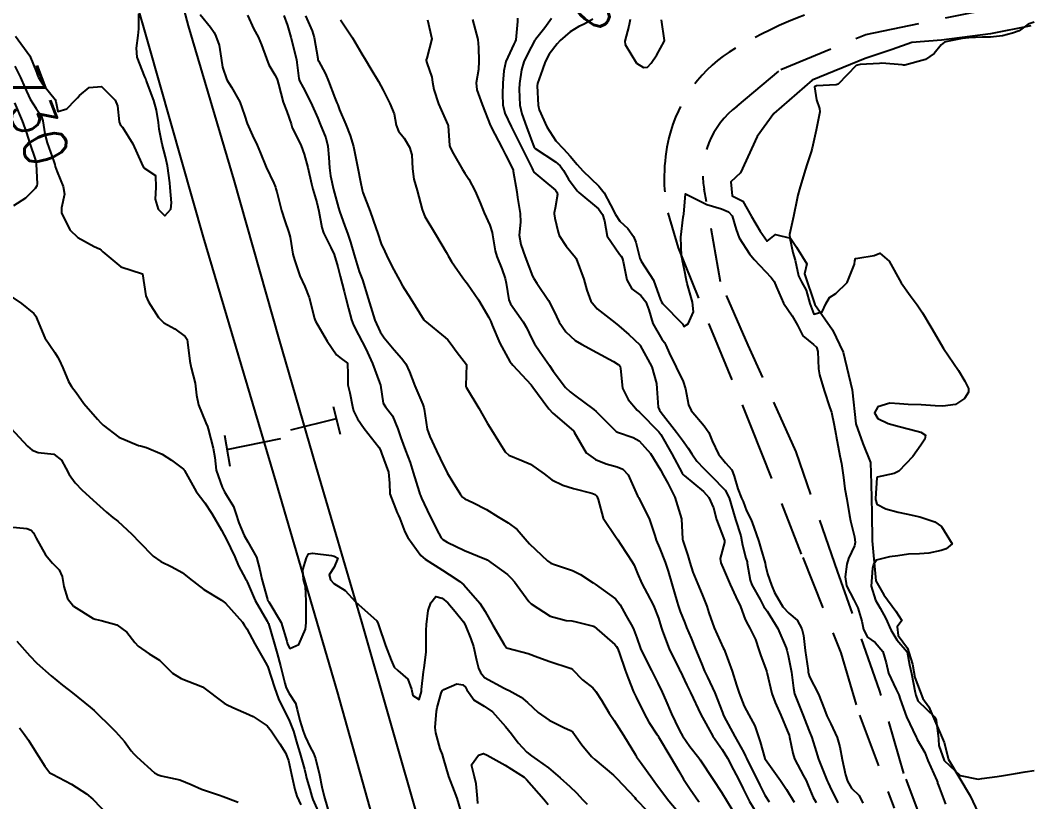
# Model space of a CAD drawing. Header units: metres. Extents: x 298520 to 308411, y 7433745 to 7450750.
# Drawn here: x 298802.7 to 298895.8, y 7450379.2 to 7450451.2 of the extents above; entities that cross this region are included whole.
import ezdxf
from ezdxf.enums import TextEntityAlignment as Align

# ---------------------------------------------------------------- set-up
doc = ezdxf.new("R2010")
doc.units = ezdxf.units.M
doc.header["$LTSCALE"] = 10
doc.linetypes.add('DASHED', pattern=[0.75, 0.5, -0.25])
for name, color, linetype in [('Cotas', 45, 'Continuous'), ('Curvas de Nivel 1m', 11, 'Continuous'), ('Curvas de Nivel 5m', 15, 'Continuous'), ('Hidrografia', 140, 'Continuous'), ('Linha Férrea', 251, 'TRACKS'), ('Pórtico', 62, 'Continuous'), ('Vias Secundárias', 230, 'DASHED')]:
    doc.layers.add(name, color=color, linetype=linetype)
doc.styles.add('Style-STANDARD', font='STANDARD.shx')
doc.linetypes.add('TRACKS', pattern='A,0.15,[130,ltypeshp.shx,S=0.25,R=0,X=0,Y=0],0.15', length=0.3)

msp = doc.modelspace()

# ---------------------------------------------------------------- linework, layer by layer
at = {"layer": 'Curvas de Nivel 1m', "flags": 128}
for points, elevation in [([(298802.22, 7450449.786), (298803.563, 7450447.966), (298804.178, 7450446.454), (298804.294, 7450446.078), (298804.356, 7450445.957), (298804.727, 7450445.389), (298805.88, 7450443.934), (298805.949, 7450443.741), (298806.132, 7450442.818), (298806.975, 7450443.082), (298807.778, 7450443.914), (298807.965, 7450444.092), (298808.149, 7450444.288), (298809.019, 7450445.042), (298810.162, 7450445.132), (298811.435, 7450443.871), (298811.63, 7450443.359), (298811.813, 7450441.865), (298811.897, 7450441.64), (298812.118, 7450441.371), (298813.072, 7450439.85), (298813.864, 7450438.054), (298813.943, 7450437.841), (298814.071, 7450437.632), (298815.164, 7450436.923), (298815.196, 7450435.829), (298815.134, 7450434.737), (298815.409, 7450433.826), (298816.024, 7450433.195), (298816.577, 7450433.812), (298816.638, 7450434.41), (298816.514, 7450435.813), (298816.478, 7450436.234), (298816.262, 7450437.808), (298816.085, 7450438.638), (298815.766, 7450439.815), (298815.494, 7450441.196), (298815.423, 7450441.82), (298815.252, 7450442.941), (298815.009, 7450443.827), (298814.283, 7450445.726), (298814.254, 7450445.839), (298814.237, 7450445.903), (298814.175, 7450446.019), (298813.469, 7450447.847), (298813.39, 7450448.663), (298813.563, 7450449.847), (298813.611, 7450450.464), (298813.625, 7450451.846)], 729), ([(298819.278, 7450451.78), (298820.231, 7450450.61), (298820.569, 7450450.107), (298820.728, 7450449.762), (298821.018, 7450448.951), (298821.222, 7450447.755), (298821.338, 7450446.906), (298821.733, 7450445.747), (298822.163, 7450445.064), (298822.92, 7450443.732), (298823.38, 7450442.478), (298823.616, 7450441.725), (298824.112, 7450440.603), (298824.521, 7450439.716), (298824.827, 7450438.977), (298825.36, 7450437.707), (298826.058, 7450436.224), (298826.219, 7450435.862), (298826.27, 7450435.697), (298826.337, 7450435.407), (298826.766, 7450433.689), (298827.077, 7450432.747), (298827.456, 7450431.678), (298827.565, 7450431.243), (298827.841, 7450429.672), (298827.975, 7450429.139), (298828.477, 7450427.665), (298828.923, 7450426.68), (298829.348, 7450425.656), (298829.826, 7450423.739), (298829.846, 7450423.651), (298829.911, 7450423.491), (298831.009, 7450421.639), (298831.87, 7450420.372), (298832.28, 7450420.037), (298832.882, 7450419.615), (298832.899, 7450418.563), (298832.894, 7450417.614), (298833.086, 7450416.872), (298833.317, 7450415.607), (298833.424, 7450415.221), (298833.802, 7450414.472), (298834.406, 7450413.594), (298835.767, 7450411.861), (298835.912, 7450411.579), (298836.023, 7450411.314), (298836.669, 7450409.571), (298836.744, 7450408.554), (298836.777, 7450407.569), (298837.459, 7450405.799), (298837.579, 7450405.561), (298837.69, 7450405.285), (298838.171, 7450404.046), (298838.437, 7450403.549), (298839.648, 7450401.885), (298840.028, 7450401.526), (298841.633, 7450400.512), (298842.261, 7450400.132), (298843.227, 7450399.486), (298843.618, 7450399.153), (298845.086, 7450397.465), (298845.585, 7450396.709), (298846.292, 7450395.453), (298847.334, 7450393.663), (298847.479, 7450393.441), (298847.552, 7450393.371), (298847.663, 7450393.327), (298849.544, 7450392.821), (298850.431, 7450392.51), (298851.533, 7450392.089), (298853.428, 7450391.467), (298853.524, 7450391.437), (298853.622, 7450391.369), (298854.565, 7450390.406), (298855.506, 7450389.656), (298855.787, 7450389.337), (298856.303, 7450388.52), (298857.028, 7450387.324), (298857.466, 7450386.647), (298858.342, 7450385.311), (298859.435, 7450383.501), (298859.508, 7450383.373), (298859.552, 7450383.298), (298859.899, 7450382.82), (298861.028, 7450381.276), (298861.185, 7450381.057), (298861.398, 7450380.754), (298862.532, 7450379.259), (298863.373, 7450378.218)], 729), ([(298823.644, 7450451.726), (298824.23, 7450450.423), (298824.619, 7450449.716), (298824.939, 7450448.985), (298825.39, 7450447.708), (298825.611, 7450447.13), (298826.178, 7450446.202), (298826.339, 7450445.862), (298826.401, 7450445.697), (298826.51, 7450445.353), (298826.922, 7450443.688), (298827.273, 7450442.821), (298827.665, 7450441.677), (298827.775, 7450441.33), (298828.113, 7450440.687), (298828.61, 7450439.665), (298828.871, 7450438.882), (298829.224, 7450437.658), (298829.548, 7450436.165), (298829.66, 7450435.654), (298830.035, 7450434.446), (298830.226, 7450433.647), (298830.491, 7450432.126), (298830.651, 7450431.644), (298831.341, 7450430.285), (298831.628, 7450429.634), (298831.966, 7450428.505), (298832.192, 7450427.626), (298832.554, 7450426.235), (298832.715, 7450425.618), (298832.968, 7450424.659), (298833.244, 7450423.61), (298833.412, 7450423.122), (298833.889, 7450422.23), (298834.214, 7450421.597), (298834.549, 7450420.921), (298835.18, 7450419.587), (298835.837, 7450417.836), (298835.903, 7450417.579), (298836.176, 7450415.934), (298836.379, 7450415.572), (298837.01, 7450414.767), (298837.51, 7450413.554), (298837.78, 7450412.715), (298838.231, 7450411.553), (298838.646, 7450410.441), (298838.933, 7450409.542), (298839.488, 7450407.761), (298839.552, 7450407.532), (298839.593, 7450407.413), (298839.709, 7450407.147), (298840.46, 7450405.522), (298841.291, 7450403.9), (298841.526, 7450403.511), (298841.671, 7450403.358), (298842.066, 7450403.105), (298843.656, 7450402.33), (298845.535, 7450401.571), (298845.644, 7450401.521), (298845.751, 7450401.459), (298847.63, 7450400.122), (298847.987, 7450399.795), (298848.272, 7450399.43), (298849.596, 7450397.643), (298849.818, 7450397.408), (298851.582, 7450396.268), (298853.061, 7450395.892), (298853.578, 7450395.837), (298853.961, 7450395.749), (298855.573, 7450395.364), (298855.621, 7450395.34), (298857.556, 7450393.67), (298857.703, 7450393.467), (298857.774, 7450393.317), (298857.935, 7450392.926), (298858.484, 7450391.306), (298858.766, 7450390.552), (298859.278, 7450389.293), (298859.496, 7450388.814), (298860.24, 7450387.288), (298860.681, 7450386.498), (298861.454, 7450385.335), (298861.496, 7450385.27), (298861.571, 7450385.149), (298862.717, 7450383.257), (298863.415, 7450382.042), (298863.883, 7450381.243), (298864.48, 7450380.32), (298865.251, 7450379.222), (298865.31, 7450379.149)], 728), ([(298826.984, 7450451.689), (298827.324, 7450450.774), (298827.64, 7450449.679), (298828.131, 7450447.734), (298828.143, 7450447.671), (298828.153, 7450447.631), (298828.19, 7450447.342), (298828.392, 7450445.885), (298828.453, 7450445.667), (298828.777, 7450445.051), (298829.49, 7450443.657), (298830.128, 7450442.206), (298830.287, 7450441.81), (298830.355, 7450441.647), (298830.879, 7450440.407), (298831.056, 7450439.636), (298831.135, 7450438.587), (298831.203, 7450437.633), (298831.313, 7450436.879), (298831.588, 7450435.627), (298832.028, 7450433.93), (298832.13, 7450433.619), (298832.63, 7450432.242), (298832.856, 7450431.617), (298833.15, 7450430.768), (298833.48, 7450429.608), (298833.96, 7450428.06), (298834.139, 7450427.598), (298834.25, 7450427.297), (298834.777, 7450425.592), (298835.133, 7450424.369), (298835.394, 7450423.585), (298835.892, 7450422.489), (298836.253, 7450421.941), (298836.55, 7450421.57), (298837.167, 7450420.852), (298837.868, 7450420.066), (298838.249, 7450419.546), (298838.592, 7450418.803), (298839.079, 7450417.538), (298839.816, 7450415.806), (298839.921, 7450415.529), (298839.956, 7450415.384), (298840.227, 7450413.526), (298840.461, 7450412.845), (298841.093, 7450411.517), (298841.749, 7450410.129), (298841.963, 7450409.724), (298842.084, 7450409.505), (298842.599, 7450408.627), (298843.297, 7450407.486), (298843.492, 7450407.265), (298843.709, 7450407.111), (298844.427, 7450406.752), (298845.699, 7450406.104), (298846.776, 7450405.449), (298847.688, 7450404.902), (298848.529, 7450404.275), (298849.269, 7450403.416), (298849.666, 7450402.946), (298851.327, 7450401.393), (298851.641, 7450401.173), (298851.986, 7450401.04), (298853.634, 7450400.501), (298854.38, 7450400.108), (298855.552, 7450399.341), (298855.622, 7450399.295), (298855.726, 7450399.235), (298857.601, 7450397.866), (298858.024, 7450397.314), (298858.583, 7450396.305), (298859.177, 7450395.296), (298859.305, 7450395.029), (298859.563, 7450394.266), (298859.91, 7450393.286), (298860.245, 7450392.581), (298860.926, 7450391.276), (298861.511, 7450390.109), (298861.919, 7450389.266), (298862.246, 7450388.508), (298862.772, 7450387.257), (298863.459, 7450385.858), (298863.663, 7450385.455), (298863.782, 7450385.245), (298864.475, 7450384.266), (298865.282, 7450383.222), (298865.43, 7450383.017), (298866.618, 7450381.208), (298867.391, 7450380.032), (298867.909, 7450379.195), (298868.778, 7450377.769)], 727), ([(298829.002, 7450451.662), (298829.616, 7450450.262), (298829.79, 7450449.654), (298830.119, 7450447.725), (298830.132, 7450447.651), (298830.144, 7450447.602), (298830.191, 7450447.496), (298830.844, 7450446.305), (298831.119, 7450445.636), (298831.7, 7450444.076), (298831.899, 7450443.624), (298831.968, 7450443.449), (298832.137, 7450442.98), (298832.704, 7450441.614), (298833.113, 7450440.61), (298833.433, 7450439.607), (298833.778, 7450437.903), (298833.828, 7450437.602), (298834.06, 7450436.329), (298834.22, 7450435.598), (298834.297, 7450435.35), (298834.97, 7450433.591), (298835.496, 7450432.097), (298835.666, 7450431.583), (298835.993, 7450430.634), (298836.319, 7450429.908), (298836.482, 7450429.573), (298836.971, 7450428.562), (298837.503, 7450427.557), (298837.659, 7450427.264), (298837.945, 7450426.761), (298838.707, 7450425.542), (298839.904, 7450423.625), (298839.993, 7450423.529), (298841.888, 7450421.986), (298842.14, 7450421.76), (298842.348, 7450421.503), (298842.991, 7450420.61), (298843.863, 7450419.48), (298843.79, 7450417.525), (298843.789, 7450417.481), (298843.803, 7450417.451), (298843.832, 7450417.402), (298844.982, 7450415.468), (298845.799, 7450414.054), (298846.175, 7450413.456), (298846.82, 7450412.407), (298847.435, 7450411.443), (298847.76, 7450411.126), (298848.96, 7450410.627), (298849.752, 7450410.296), (298851.014, 7450409.397), (298851.735, 7450408.848), (298852.74, 7450408.367), (298853.723, 7450408.049), (298855.431, 7450407.629), (298855.715, 7450407.493), (298855.871, 7450407.338), (298856.012, 7450407.035), (298856.464, 7450405.332), (298857.675, 7450403.54), (298857.767, 7450403.412), (298857.819, 7450403.318), (298858.1, 7450402.88), (298859.143, 7450401.297), (298859.321, 7450400.976), (298859.632, 7450400.201), (298860.025, 7450399.286), (298860.516, 7450398.374), (298861.108, 7450397.275), (298861.581, 7450396.084), (298861.824, 7450395.267), (298861.932, 7450394.903), (298862.552, 7450393.26), (298863.524, 7450391.33), (298863.564, 7450391.249), (298864.182, 7450389.912), (298864.529, 7450389.235), (298865.473, 7450387.22), (298866.583, 7450385.209), (298867.441, 7450383.976), (298867.931, 7450383.195), (298868.504, 7450382.102), (298868.975, 7450381.184), (298869.395, 7450380.358), (298869.775, 7450379.562), (298869.981, 7450379.171), (298870.989, 7450377.525)], 726), ([(298840.239, 7450451.277), (298840.647, 7450449.523), (298840.195, 7450447.747), (298840.127, 7450447.597), (298840.124, 7450447.531), (298840.191, 7450447.307), (298840.639, 7450445.985), (298840.715, 7450445.525), (298840.825, 7450444.861), (298841.262, 7450443.519), (298842.124, 7450441.587), (298842.151, 7450441.537), (298842.161, 7450441.509), (298842.289, 7450439.692), (298842.345, 7450439.506), (298842.666, 7450438.93), (298843.481, 7450437.489), (298843.709, 7450437.125), (298844.064, 7450436.577), (298844.645, 7450435.474), (298845.107, 7450434.399), (298845.494, 7450433.465), (298846.012, 7450432.332), (298846.215, 7450431.666), (298846.247, 7450431.456), (298846.501, 7450429.965), (298846.66, 7450429.45), (298847.107, 7450428.302), (298847.418, 7450427.438), (298847.516, 7450427.004), (298847.759, 7450425.442), (298847.927, 7450425.077), (298849.094, 7450423.422), (298849.385, 7450422.905), (298849.887, 7450421.845), (298850.131, 7450421.408), (298850.662, 7450420.616), (298851.503, 7450419.394), (298851.855, 7450418.873), (298853.003, 7450417.372), (298853.429, 7450416.966), (298853.826, 7450416.671), (298855.597, 7450415.342), (298855.81, 7450415.158), (298857.662, 7450413.321), (298857.782, 7450413.254), (298859.249, 7450412.769), (298859.775, 7450412.456), (298860.824, 7450411.279), (298861.748, 7450409.77), (298862.027, 7450409.267), (298862.443, 7450408.552), (298863.072, 7450407.256), (298863.693, 7450405.25), (298863.8, 7450403.374), (298863.823, 7450403.248), (298864.275, 7450401.866), (298864.454, 7450401.238), (298864.745, 7450400.345), (298865.208, 7450399.226), (298865.609, 7450398.278), (298866.019, 7450397.216), (298866.222, 7450396.578), (298866.699, 7450395.209), (298867.554, 7450393.349), (298867.628, 7450393.199), (298867.684, 7450393.065), (298868.372, 7450391.192), (298868.771, 7450389.927), (298869.017, 7450389.185), (298869.485, 7450387.986), (298869.912, 7450387.173), (298870.448, 7450386.15), (298870.809, 7450385.16), (298870.965, 7450384.674), (298871.395, 7450383.151), (298871.432, 7450383.066), (298872.823, 7450381.136), (298873.394, 7450380.286), (298874.105, 7450379.123)], 724), ([(298844.403, 7450451.316), (298844.886, 7450449.473), (298844.952, 7450448.726), (298844.996, 7450447.472), (298844.969, 7450446.688), (298844.737, 7450445.474), (298844.804, 7450444.833), (298845.308, 7450443.468), (298846.064, 7450441.52), (298846.092, 7450441.46), (298846.122, 7450441.395), (298847.158, 7450439.444), (298847.466, 7450438.819), (298848.075, 7450437.633), (298848.148, 7450437.429), (298848.173, 7450437.328), (298848.487, 7450435.426), (298848.568, 7450434.902), (298848.799, 7450433.422), (298848.822, 7450432.614), (298848.714, 7450431.423), (298848.855, 7450430.561), (298849.271, 7450429.417), (298849.956, 7450427.636), (298850.065, 7450427.409), (298850.355, 7450427), (298851.417, 7450425.395), (298851.919, 7450424.432), (298852.42, 7450423.382), (298853.024, 7450422.503), (298853.886, 7450421.714), (298854.452, 7450421.354), (298855.875, 7450420.593), (298857.414, 7450419.778), (298857.865, 7450419.484), (298857.959, 7450419.414), (298858.036, 7450419.317), (298858.052, 7450419.125), (298858.249, 7450417.314), (298858.782, 7450416.265), (298859.61, 7450415.293), (298859.81, 7450415.089), (298861.615, 7450413.272), (298861.781, 7450413.045), (298862.788, 7450411.26), (298863.745, 7450409.475), (298863.835, 7450409.34), (298863.934, 7450409.247), (298865.721, 7450407.765), (298866.229, 7450407.215), (298866.654, 7450406.26), (298866.914, 7450405.208), (298867.664, 7450403.261), (298867.671, 7450403.2), (298867.662, 7450403.072), (298867.251, 7450401.6), (298867.337, 7450401.203), (298867.636, 7450400.482), (298868.177, 7450399.194), (298868.724, 7450398.071), (298869.143, 7450397.184), (298869.581, 7450395.979), (298869.834, 7450395.435), (298869.993, 7450395.174), (298870.526, 7450394.129), (298870.821, 7450393.161), (298871.008, 7450392.621), (298871.524, 7450391.238), (298871.548, 7450391.15), (298871.556, 7450391.116), (298872.017, 7450389.145), (298872.33, 7450388.302), (298872.855, 7450387.136), (298873.459, 7450385.745), (298873.632, 7450385.304), (298873.677, 7450385.127), (298873.959, 7450383.643), (298874.137, 7450383.123), (298874.961, 7450381.563), (298875.2, 7450381.112), (298875.398, 7450380.65), (298875.848, 7450379.564), (298876.116, 7450379.099)], 723), ([(298848.57, 7450451.427), (298848.55, 7450451.115), (298848.391, 7450449.428), (298848.35, 7450449.29), (298848.209, 7450449.027), (298847.488, 7450447.441), (298847.309, 7450446.568), (298847.215, 7450445.444), (298847.167, 7450444.436), (298847.216, 7450443.444), (298847.382, 7450442.688), (298847.964, 7450441.432), (298848.119, 7450441.14), (298848.985, 7450439.421), (298849.918, 7450437.568), (298849.987, 7450437.411), (298850.071, 7450437.244), (298850.991, 7450436.474), (298852.055, 7450435.581), (298852.135, 7450435.47), (298852.182, 7450435.388), (298852.251, 7450435.185), (298852.031, 7450433.9), (298851.933, 7450433.482), (298851.935, 7450433.391), (298852.019, 7450432.997), (298852.307, 7450431.686), (298852.419, 7450431.384), (298853.036, 7450430.417), (298853.915, 7450429.361), (298853.981, 7450429.254), (298854.673, 7450427.353), (298854.96, 7450426.333), (298855.323, 7450425.346), (298855.922, 7450424.622), (298857.571, 7450423.323), (298857.9, 7450423.064), (298858.83, 7450422.244), (298859.84, 7450421.291), (298859.865, 7450421.272), (298859.883, 7450421.249), (298860.965, 7450419.279), (298861.388, 7450417.726), (298861.417, 7450417.274), (298861.547, 7450415.542), (298861.668, 7450415.271), (298861.81, 7450415.076), (298863.23, 7450413.256), (298863.776, 7450412.51), (298864.307, 7450411.78), (298864.645, 7450411.237), (298865.116, 7450410.589), (298865.75, 7450409.9), (298866.437, 7450409.213), (298867.723, 7450407.887), (298868.104, 7450407.194), (298868.448, 7450405.937), (298868.665, 7450405.185), (298869.163, 7450403.685), (298869.261, 7450403.176), (298869.31, 7450402.826), (298869.647, 7450401.633), (298869.747, 7450401.281), (298869.767, 7450401.178), (298870.037, 7450399.584), (298870.18, 7450399.172), (298870.944, 7450397.819), (298871.307, 7450397.154), (298871.416, 7450396.977), (298871.589, 7450396.75), (298872.58, 7450395.14), (298873.341, 7450393.346), (298873.408, 7450393.131), (298873.546, 7450392.637), (298873.845, 7450391.125), (298874.023, 7450389.638), (298874.138, 7450389.12), (298874.553, 7450388.048), (298874.91, 7450387.108), (298875.07, 7450386.707), (298875.46, 7450385.774), (298875.73, 7450385.097), (298876.132, 7450383.792), (298876.348, 7450383.096), (298876.945, 7450381.552), (298877.134, 7450381.084), (298877.222, 7450380.904), (298877.398, 7450380.575), (298878.136, 7450379.072)], 722), ([(298851.707, 7450451.395), (298851.091, 7450450.541), (298850.214, 7450449.479), (298850.184, 7450449.44), (298850.17, 7450449.41), (298849.489, 7450448.129), (298849.157, 7450447.42), (298848.935, 7450446.673), (298848.744, 7450445.424), (298848.712, 7450444.877), (298848.761, 7450443.424), (298848.952, 7450442.605), (298849.39, 7450441.417), (298850.094, 7450439.515), (298850.183, 7450439.409), (298852.081, 7450438.179), (298852.506, 7450437.812), (298852.806, 7450437.379), (298853.265, 7450436.572), (298854.054, 7450435.517), (298854.218, 7450435.358), (298856.031, 7450433.855), (298856.413, 7450433.336), (298856.594, 7450432.757), (298856.835, 7450431.332), (298857.986, 7450429.672), (298858.141, 7450429.474), (298858.211, 7450429.317), (298858.303, 7450428.99), (298858.658, 7450427.309), (298859.126, 7450426.484), (298859.939, 7450425.863), (298860.394, 7450425.285), (298860.668, 7450424.536), (298861.058, 7450423.278), (298861.889, 7450421.841), (298862.124, 7450421.505), (298862.246, 7450421.266), (298862.562, 7450420.578), (298863.212, 7450419.257), (298863.843, 7450417.908), (298864.054, 7450417.247), (298864.34, 7450415.764), (298864.591, 7450415.238), (298865.792, 7450413.848), (298866.217, 7450413.216), (298866.526, 7450412.462), (298867.097, 7450411.207), (298867.755, 7450410.41), (298868.342, 7450409.785), (298868.556, 7450409.188), (298868.881, 7450408.027), (298869.243, 7450407.177), (298869.377, 7450406.842), (298869.701, 7450406.006), (298870.111, 7450405.166), (298870.369, 7450404.476), (298870.832, 7450403.158), (298871.031, 7450402.534), (298871.402, 7450401.154), (298871.447, 7450400.959), (298871.633, 7450400.191), (298871.994, 7450399.146), (298872.292, 7450398.464), (298873.052, 7450397.135), (298873.587, 7450396.547), (298874.384, 7450395.921), (298874.809, 7450395.111), (298874.94, 7450394.483), (298875.116, 7450393.107), (298875.372, 7450391.256), (298875.398, 7450391.102), (298875.416, 7450390.996), (298875.519, 7450390.694), (298876.343, 7450389.092), (298876.884, 7450387.684), (298877.119, 7450387.084), (298877.466, 7450386.351), (298878.076, 7450385.074), (298878.304, 7450384.212), (298878.523, 7450383.069), (298878.835, 7450381.642), (298879.023, 7450381.064), (298879.396, 7450380.406), (298880.084, 7450379.744), (298880.442, 7450379.044)], 721), ([(298858.946, 7450451.303), (298858.846, 7450450.692), (298858.479, 7450449.307), (298858.502, 7450449.015), (298859.538, 7450447.297), (298860.189, 7450446.873), (298860.571, 7450446.905), (298860.903, 7450447.283), (298861.414, 7450448.065), (298862.101, 7450449.271), (298862.116, 7450449.37), (298861.836, 7450451.274)], 719), ([(298896.245, 7450451.054), (298895.684, 7450450.868), (298894.854, 7450450.26), (298894.23, 7450450.041), (298893.319, 7450449.807), (298892.225, 7450449.684), (298891.473, 7450449.668), (298890.223, 7450449.627), (298889.605, 7450449.557), (298888.218, 7450449.282), (298887.973, 7450449.207), (298887.65, 7450448.966), (298887.013, 7450448.164), (298886.199, 7450447.622), (298884.298, 7450447.113), (298884.194, 7450447.11), (298884.071, 7450447.134), (298882.195, 7450447.285), (298881.962, 7450447.265), (298880.194, 7450447.153), (298879.804, 7450447.056), (298878.167, 7450445.363), (298877.967, 7450445.281), (298876.164, 7450445.197), (298876.088, 7450445.177), (298875.976, 7450445.102), (298876.151, 7450443.906), (298876.434, 7450443.097), (298876.449, 7450442.788), (298876.123, 7450441.1), (298875.765, 7450439.436), (298875.666, 7450439.104), (298875.268, 7450437.921), (298875.027, 7450437.11), (298874.595, 7450435.659), (298874.435, 7450435.124), (298874.358, 7450434.816), (298874.023, 7450433.13), (298873.672, 7450431.467), (298873.678, 7450431.133), (298873.983, 7450429.82), (298874.174, 7450429.127), (298874.493, 7450427.657), (298874.766, 7450427.118), (298875.186, 7450426.352), (298875.526, 7450425.106), (298875.918, 7450424.138), (298876.665, 7450424.349), (298877.021, 7450425.089), (298877.34, 7450425.685), (298877.943, 7450426.045), (298878.995, 7450427.064), (298879.674, 7450428.758), (298879.696, 7450429.054), (298879.766, 7450429.264), (298879.976, 7450429.285), (298881.467, 7450429.548), (298881.984, 7450429.772), (298882.874, 7450429.021), (298883.953, 7450427.01), (298884.799, 7450425.855), (298885.432, 7450424.988), (298885.922, 7450424.263), (298886.704, 7450422.972), (298887.883, 7450420.96), (298889.271, 7450418.946), (298889.843, 7450417.943), (298890.169, 7450417.268), (298890.185, 7450416.935), (298889.827, 7450416.37), (298888.98, 7450415.789), (298887.82, 7450415.646), (298887.096, 7450415.691), (298885.821, 7450415.77), (298884.627, 7450415.804), (298883.821, 7450415.861), (298882.923, 7450415.918), (298881.819, 7450415.594), (298881.513, 7450415.035), (298881.805, 7450414.511), (298882.77, 7450414.048), (298883.794, 7450413.759), (298885.434, 7450413.34), (298885.787, 7450413.235), (298886.201, 7450412.976), (298886.147, 7450412.609), (298885.774, 7450412.066), (298885.054, 7450410.991), (298883.749, 7450409.64), (298883.328, 7450409.433), (298881.744, 7450409.1), (298881.722, 7450409.03), (298881.6, 7450407.146), (298881.607, 7450407.032), (298881.62, 7450406.939), (298881.709, 7450406.616), (298882.543, 7450406.184), (298883.702, 7450405.883), (298884.422, 7450405.721), (298885.698, 7450405.444), (298887.062, 7450404.966), (298887.687, 7450404.558), (298888.664, 7450402.95), (298888.135, 7450402.478), (298887.657, 7450402.337), (298886.527, 7450402.099), (298885.653, 7450402.034), (298884.645, 7450401.988), (298883.651, 7450401.852), (298882.902, 7450401.766), (298881.647, 7450401.444), (298881.41, 7450401.033), (298881.323, 7450400.718), (298881.2, 7450399.036), (298881.604, 7450397.743), (298882.029, 7450397.026), (298882.552, 7450396.051), (298883.027, 7450395.015), (298883.559, 7450394.102), (298884.508, 7450393), (298884.739, 7450391.79), (298884.911, 7450390.996), (298885.263, 7450389.234), (298885.319, 7450388.992), (298885.495, 7450388.461), (298887.082, 7450386.966), (298887.204, 7450386.697), (298887.408, 7450384.961), (298887.407, 7450384.915), (298887.447, 7450384.364), (298887.946, 7450382.955), (298889.413, 7450381.584), (298891.065, 7450381.258), (298891.409, 7450381.302), (298892.823, 7450381.485), (298893.413, 7450381.569), (298894.526, 7450381.769), (298895.419, 7450381.921), (298896.244, 7450382.034)], 719), ([(298802.139, 7450443.634), (298802.839, 7450441.973), (298803.236, 7450440.844), (298803.533, 7450439.966), (298804.078, 7450438.327), (298804.149, 7450437.959), (298804.242, 7450436.145), (298804.213, 7450435.958), (298804.05, 7450435.717), (298803.164, 7450434.846), (298802.034, 7450434.137)], 731), ([(298801.93, 7450425.701), (298802.771, 7450425.125), (298803.915, 7450424.203), (298804.03, 7450424.074), (298804.097, 7450423.957), (298804.218, 7450423.647), (298804.944, 7450421.949), (298805.869, 7450420.591), (298806.121, 7450420.192), (298806.249, 7450419.934), (298806.593, 7450419.188), (298807.125, 7450417.921), (298807.386, 7450417.474), (298807.823, 7450416.906), (298808.553, 7450415.903), (298809.798, 7450414.446), (298810.065, 7450414.156), (298810.32, 7450413.882), (298811.777, 7450412.782), (298813.586, 7450412.021), (298813.765, 7450411.978), (298814.326, 7450411.834), (298815.757, 7450411.206), (298816.619, 7450410.674), (298817.743, 7450409.843), (298817.778, 7450409.79), (298817.816, 7450409.716), (298818.911, 7450407.778), (298819.707, 7450406.739), (298820.364, 7450405.763), (298821.234, 7450404.198), (298821.485, 7450403.752), (298821.668, 7450403.421), (298822.47, 7450401.738), (298822.822, 7450400.92), (298823.47, 7450399.722), (298823.531, 7450399.631), (298823.62, 7450399.431), (298824.357, 7450397.712), (298825.467, 7450395.809), (298825.53, 7450395.7), (298825.572, 7450395.599), (298826.147, 7450393.694), (298826.387, 7450392.844), (298826.693, 7450391.688), (298827.084, 7450390.107), (298827.224, 7450389.683), (298827.498, 7450389.158), (298828.059, 7450388.242), (298828.238, 7450387.669), (298828.478, 7450386.654), (298828.793, 7450385.66), (298828.965, 7450385.175), (298829.438, 7450384.208), (298829.742, 7450383.647), (298829.911, 7450383.16), (298830.276, 7450381.641), (298830.501, 7450380.529), (298830.711, 7450379.637), (298831.263, 7450377.732)], 731), ([(298801.788, 7450413.634), (298803.325, 7450411.964), (298803.759, 7450411.592), (298804.322, 7450411.389), (298805.756, 7450411.226), (298806.488, 7450410.667), (298806.883, 7450409.923), (298807.172, 7450409.353), (298807.73, 7450408.571), (298808.373, 7450407.904), (298809.705, 7450406.707), (298810.62, 7450405.876), (298811.208, 7450405.387), (298811.685, 7450405.026), (298812.976, 7450403.847), (298813.662, 7450403.113), (298814.942, 7450401.827), (298815.638, 7450401.331), (298816.669, 7450400.84), (298817.628, 7450400.302), (298818.251, 7450399.784), (298819.613, 7450398.737), (298821.245, 7450397.754), (298821.599, 7450397.473), (298823.167, 7450395.726), (298823.339, 7450395.492), (298823.567, 7450395.101), (298824.314, 7450393.712), (298825.43, 7450391.795), (298825.489, 7450391.7), (298825.522, 7450391.613), (298826.136, 7450389.694), (298826.516, 7450388.667), (298826.955, 7450387.685), (298827.469, 7450386.755), (298827.899, 7450385.673), (298828.23, 7450384.457), (298828.473, 7450383.664), (298828.917, 7450382.151), (298829.023, 7450381.656), (298829.096, 7450381.35), (298829.39, 7450380.318), (298829.57, 7450379.648), (298829.667, 7450379.36), (298830.43, 7450377.639)], 732), ([(298801.678, 7450404.504), (298803.281, 7450404.36), (298803.675, 7450404.197), (298803.879, 7450403.958), (298804.152, 7450403.469), (298804.991, 7450401.947), (298805.635, 7450401.181), (298806.259, 7450400.56), (298806.55, 7450399.926), (298806.705, 7450399.015), (298807.037, 7450397.918), (298807.592, 7450397.204), (298809.409, 7450396.058), (298809.574, 7450395.989), (298810.126, 7450395.884), (298811.569, 7450395.464), (298812.5, 7450394.794), (298813.24, 7450393.845), (298813.548, 7450393.511), (298814.572, 7450392.795), (298815.529, 7450392.21), (298815.926, 7450391.814), (298816.722, 7450391.009), (298817.51, 7450390.527), (298819.503, 7450389.77), (298821.488, 7450388.258), (298821.817, 7450388.076), (298822.569, 7450387.734), (298823.477, 7450387.346), (298824.151, 7450387.034), (298825.46, 7450386.151), (298825.839, 7450385.696), (298826.619, 7450384.51), (298827.161, 7450383.683), (298827.422, 7450382.971), (298827.706, 7450381.675), (298828.021, 7450380.303), (298828.201, 7450379.668), (298828.577, 7450378.864)], 733), ([(298802.364, 7450393.972), (298803.539, 7450392.617), (298804.2, 7450391.953), (298805.516, 7450390.783), (298806.582, 7450389.924), (298807.106, 7450389.523), (298807.496, 7450389.22), (298809.134, 7450387.893), (298809.478, 7450387.591), (298811.228, 7450385.872), (298811.451, 7450385.645), (298812.3, 7450384.716), (298812.916, 7450383.848), (298813.161, 7450383.574), (298813.428, 7450383.318), (298815.062, 7450381.824), (298815.41, 7450381.631), (298815.674, 7450381.553), (298817.403, 7450381.169), (298818.436, 7450380.746), (298819.391, 7450380.312), (298821.069, 7450379.753), (298821.382, 7450379.648), (298822.784, 7450379.136)], 734), ([(298843.37, 7450378.224), (298842.996, 7450379.494), (298842.752, 7450380.133), (298842.238, 7450381.502), (298841.739, 7450383.196), (298841.634, 7450383.508), (298841.438, 7450384.035), (298841.008, 7450385.514), (298840.975, 7450386), (298841.095, 7450387.514), (298841.147, 7450387.853), (298841.5, 7450389.191), (298841.61, 7450389.401), (298841.767, 7450389.507), (298842.969, 7450390.034), (298843.508, 7450389.957), (298843.751, 7450389.731), (298843.884, 7450389.484), (298844.557, 7450388.537), (298845.488, 7450387.98), (298846.249, 7450387.452), (298847.463, 7450386.109), (298848.003, 7450385.432), (298848.625, 7450384.603), (298849.436, 7450383.724), (298849.843, 7450383.406), (298851.416, 7450382.284), (298852.492, 7450381.379), (298853.395, 7450380.579), (298854.016, 7450379.987), (298854.576, 7450379.352), (298854.982, 7450378.949)], 731), ([(298844.902, 7450378.991), (298844.857, 7450379.468), (298844.754, 7450380.827), (298844.587, 7450381.472), (298844.323, 7450382.573), (298844.964, 7450383.467), (298845.434, 7450383.604), (298845.757, 7450383.457), (298847.419, 7450382.54), (298849.171, 7450381.413), (298849.299, 7450381.309), (298849.401, 7450381.203), (298850.99, 7450379.394), (298851.378, 7450378.896)], 732)]:
    msp.add_lwpolyline(points, dxfattribs=dict(at, elevation=elevation))
at = {"layer": 'Curvas de Nivel 5m', "flags": 128}
for points, elevation in [([(298832.238, 7450451.272), (298833.322, 7450449.609), (298834.198, 7450448.157), (298834.529, 7450447.597), (298835.024, 7450446.752), (298835.72, 7450445.585), (298836.161, 7450444.806), (298836.793, 7450443.57), (298837.165, 7450442.597), (298837.376, 7450441.561), (298837.579, 7450441.02), (298838.111, 7450440.363), (298838.603, 7450439.545), (298838.804, 7450438.831), (298838.867, 7450437.542), (298839.004, 7450436.6), (298839.295, 7450435.538), (298839.771, 7450433.788), (298839.852, 7450433.532), (298840.019, 7450433.152), (298840.989, 7450431.52), (298841.986, 7450429.849), (298842.102, 7450429.626), (298842.16, 7450429.507), (298842.483, 7450428.995), (298843.508, 7450427.487), (298843.704, 7450427.237), (298843.947, 7450426.936), (298844.946, 7450425.47), (298845.908, 7450423.822), (298846.096, 7450423.458), (298846.23, 7450423.126), (298846.921, 7450421.45), (298847.866, 7450419.769), (298848.004, 7450419.578), (298848.126, 7450419.436), (298849.836, 7450417.604), (298849.983, 7450417.408), (298850.404, 7450416.828), (298851.46, 7450415.394), (298851.807, 7450414.993), (298853.721, 7450413.361), (298853.749, 7450413.327), (298853.782, 7450413.258), (298854.904, 7450411.349), (298855.757, 7450410.722), (298856.746, 7450410.337), (298857.75, 7450410.054), (298858.27, 7450409.835), (298858.76, 7450409.305), (298859.642, 7450407.363), (298859.676, 7450407.291), (298859.689, 7450407.267), (298859.712, 7450407.23), (298860.703, 7450405.28), (298861.222, 7450403.73), (298861.37, 7450403.273), (298861.663, 7450402.58), (298862.184, 7450401.265), (298862.46, 7450400.437), (298862.805, 7450399.258), (298863.289, 7450397.561), (298863.386, 7450397.252), (298863.587, 7450396.7), (298863.998, 7450395.665), (298864.166, 7450395.241), (298864.573, 7450394.244), (298864.995, 7450393.228), (298865.533, 7450391.9), (298865.814, 7450391.217), (298866.083, 7450390.648), (298866.764, 7450389.207), (298867.476, 7450387.383), (298867.54, 7450387.199), (298867.614, 7450387.056), (298868.624, 7450385.188), (298869.438, 7450383.691), (298869.611, 7450383.353), (298869.693, 7450383.176), (298869.935, 7450382.663), (298870.695, 7450381.161), (298870.925, 7450380.684), (298871.389, 7450379.758), (298871.796, 7450379.146)], 725), ([(298855.518, 7450451.347), (298854.7, 7450450.891), (298854.233, 7450450.675), (298853.428, 7450450.168), (298852.504, 7450449.386), (298852.21, 7450449.076), (298851.491, 7450448.106), (298851.115, 7450447.401), (298850.879, 7450446.71), (298850.414, 7450445.408), (298850.378, 7450445.2), (298850.478, 7450443.407), (298850.566, 7450442.979), (298851.253, 7450441.399), (298852.104, 7450440.129), (298852.793, 7450439.38), (298853.428, 7450438.712), (298854.079, 7450437.931), (298854.595, 7450437.355), (298856.059, 7450435.952), (298856.564, 7450435.335), (298857.141, 7450434.224), (298857.604, 7450433.324), (298858.017, 7450432.725), (298858.741, 7450432.04), (298859.253, 7450431.301), (298859.47, 7450430.77), (298859.862, 7450429.292), (298859.979, 7450429.01), (298861.118, 7450427.278), (298861.766, 7450425.441), (298861.834, 7450425.271), (298861.931, 7450425.115), (298863.791, 7450423.242), (298863.831, 7450423.169), (298863.901, 7450423.004), (298864.32, 7450423.236), (298864.794, 7450424.357), (298864.705, 7450425.232), (298864.223, 7450426.964), (298864.158, 7450427.238), (298863.962, 7450428.187), (298863.776, 7450429.048), (298863.741, 7450429.243), (298863.695, 7450429.526), (298863.64, 7450431.245), (298863.853, 7450433.074), (298863.888, 7450433.242), (298863.908, 7450433.358), (298864.053, 7450435.24), (298866.038, 7450434.25), (298867.39, 7450433.849), (298868.028, 7450433.559), (298868.371, 7450433.195), (298868.754, 7450431.932), (298869.032, 7450431.185), (298869.981, 7450429.687), (298870.404, 7450429.166), (298871.957, 7450427.53), (298872.246, 7450427.147), (298872.461, 7450426.632), (298873.099, 7450425.138), (298873.916, 7450423.972), (298874.41, 7450423.122), (298874.907, 7450422.128), (298875.885, 7450421.337), (298876.151, 7450421.097), (298876.28, 7450420.692), (298876.335, 7450419.095), (298876.421, 7450418.527), (298876.848, 7450417.09), (298877.396, 7450415.506), (298877.528, 7450415.083), (298877.795, 7450413.893), (298877.936, 7450413.078), (298877.967, 7450412.893), (298878.317, 7450411.074), (298878.457, 7450410.371), (298878.647, 7450409.071), (298878.779, 7450408.018), (298878.941, 7450407.068), (298879.207, 7450405.555), (298879.305, 7450405.064), (298879.671, 7450403.606), (298879.733, 7450403.059), (298879.66, 7450402.759), (298879.107, 7450401.607), (298878.962, 7450401.067), (298878.789, 7450399.911), (298878.908, 7450399.067), (298879.604, 7450397.782), (298879.977, 7450397.054), (298880.344, 7450395.812), (298880.499, 7450395.046), (298880.86, 7450394.335), (298881.555, 7450393.856), (298882.273, 7450393.023), (298882.582, 7450391.97), (298882.787, 7450391.017), (298883.508, 7450389.5), (298883.751, 7450389.008), (298883.886, 7450388.617), (298884.463, 7450387), (298885.343, 7450385.103), (298885.398, 7450384.991), (298885.452, 7450384.905), (298886.158, 7450383.697), (298886.442, 7450382.975), (298887.26, 7450381.108), (298887.307, 7450380.961), (298887.319, 7450380.878), (298887.4, 7450380.669), (298888.068, 7450378.953)], 720), ([(298802.183, 7450447.009), (298802.689, 7450445.975), (298803.102, 7450445.028), (298803.589, 7450443.966), (298804.134, 7450443.104), (298804.599, 7450442.424), (298804.747, 7450441.951), (298804.944, 7450440.78), (298805.169, 7450439.944), (298805.784, 7450438.228), (298805.872, 7450437.933), (298805.905, 7450437.766), (298806.066, 7450437.276), (298806.617, 7450435.924), (298806.753, 7450435.216), (298806.477, 7450433.926), (298806.48, 7450433.472), (298807.246, 7450431.918), (298807.996, 7450431.201), (298809.497, 7450430.386), (298809.986, 7450430.165), (298810.139, 7450430.042), (298810.282, 7450429.886), (298811.962, 7450428.489), (298813.953, 7450427.84), (298814.256, 7450425.837), (298814.497, 7450425.264), (298815.425, 7450423.825), (298815.906, 7450423.332), (298816.923, 7450422.779), (298817.887, 7450422.074), (298818.066, 7450421.788), (298818.113, 7450421.555), (298818.312, 7450419.786), (298818.457, 7450419.181), (298818.811, 7450417.78), (298818.94, 7450416.66), (298819.125, 7450415.777), (298819.796, 7450414.123), (298819.938, 7450413.769), (298820.004, 7450413.554), (298820.474, 7450411.763), (298820.613, 7450410.902), (298820.753, 7450409.76), (298821.293, 7450408.18), (298821.51, 7450407.752), (298821.71, 7450407.431), (298822.344, 7450406.385), (298822.557, 7450405.737), (298822.842, 7450404.891), (298823.329, 7450403.725), (298823.664, 7450403.12), (298824.465, 7450401.712), (298824.785, 7450400.555), (298824.973, 7450399.706), (298825.49, 7450397.815), (298825.533, 7450397.701), (298825.601, 7450397.59), (298826.75, 7450395.688), (298827.262, 7450393.976), (298827.328, 7450393.682), (298827.547, 7450393.298), (298828.389, 7450393.667), (298828.994, 7450395.085), (298829.063, 7450395.658), (298829.059, 7450396.18), (298829.051, 7450397.658), (298828.982, 7450399.025), (298828.797, 7450399.658), (298828.752, 7450400.539), (298829.08, 7450401.656), (298829.281, 7450402.021), (298829.65, 7450402.096), (298831.408, 7450401.871), (298831.646, 7450401.819), (298831.976, 7450401.625), (298831.635, 7450400.794), (298831.17, 7450400.092), (298831.314, 7450399.633), (298831.62, 7450399.291), (298832.642, 7450398.644), (298833.603, 7450397.6), (298835.577, 7450395.859), (298835.702, 7450395.579), (298835.755, 7450395.394), (298836.393, 7450393.572), (298836.889, 7450392.21), (298837.182, 7450391.563), (298837.52, 7450391.271), (298838.43, 7450390.464), (298838.776, 7450389.541), (298838.913, 7450388.954), (298839.494, 7450388.59), (298839.686, 7450389.344), (298839.706, 7450389.528), (298839.895, 7450391.15), (298839.949, 7450391.526), (298840.119, 7450392.949), (298840.142, 7450393.524), (298840.146, 7450394.946), (298840.147, 7450395.524), (298840.317, 7450396.791), (298840.563, 7450397.52), (298841.021, 7450398.096), (298841.599, 7450397.942), (298842.133, 7450397.502), (298842.798, 7450396.704), (298843.576, 7450395.755), (298843.74, 7450395.478), (298844.262, 7450394.182), (298844.491, 7450393.476), (298844.782, 7450392.223), (298844.966, 7450391.468), (298845.139, 7450391.085), (298845.514, 7450390.616), (298847.315, 7450389.631), (298847.504, 7450389.554), (298847.586, 7450389.521), (298847.79, 7450389.436), (298848.896, 7450388.818), (298849.492, 7450388.32), (298850.462, 7450387.4), (298851.472, 7450386.691), (298852.84, 7450385.999), (298853.456, 7450385.718), (298853.656, 7450385.568), (298853.817, 7450385.365), (298854.486, 7450384.397), (298855.382, 7450383.341), (298855.432, 7450383.293), (298855.705, 7450383.061), (298857.407, 7450381.615), (298857.729, 7450381.317), (298859.386, 7450379.567), (298859.494, 7450379.408), (298859.582, 7450379.297), (298860.479, 7450378.388)], 730), ([(298802.601, 7450385.973), (298802.978, 7450385.497), (298803.442, 7450384.855), (298803.977, 7450383.955), (298804.931, 7450382.432), (298805.298, 7450381.941), (298805.411, 7450381.843), (298805.636, 7450381.71), (298807.396, 7450380.778), (298808.791, 7450379.896), (298809.378, 7450379.39), (298810.836, 7450377.875)], 735)]:
    msp.add_lwpolyline(points, dxfattribs=dict(at, elevation=elevation))
at = {"layer": 'Hidrografia'}
msp.add_lwpolyline([(298895.931, 7450450.713), (298892.204, 7450450.002), (298887.697, 7450449.393), (298884.952, 7450449.19), (298883.122, 7450448.547), (298880.649, 7450447.701), (298875.762, 7450445.722), (298872.205, 7450442.642), (298870.68, 7450440.51), (298869.152, 7450437.177), (298868.238, 7450436.331), (298868.373, 7450435.045), (298869.356, 7450434.571), (298870.169, 7450433.149), (298870.948, 7450431.796), (298871.592, 7450430.882), (298872.372, 7450431.491), (298873.761, 7450431.153), (298874.303, 7450430.306), (298875.252, 7450428.784), (298875.051, 7450427.845), (298876, 7450425.036), (298877.626, 7450422.701), (298878.609, 7450420.636), (298879.456, 7450417.15), (298879.795, 7450414.013), (298880.439, 7450412.219), (298881.151, 7450410.459), (298881.185, 7450408.496), (298881.253, 7450405.789), (298881.287, 7450403.236), (298881.626, 7450399.547), (298882.371, 7450398.261), (298883.49, 7450396.738), (298884.035, 7450395.873), (298883.594, 7450395.297), (298883.696, 7450394.485), (298884.543, 7450393.334), (298885.018, 7450391.845), (298885.22, 7450390.627), (298885.966, 7450388.698), (298886.509, 7450387.92), (298887.933, 7450384.621), (298888.34, 7450383.064), (298890.339, 7450379.713), (298891.832, 7450376.511)], dxfattribs=at)
at = {"layer": 'Linha Férrea', "flags": 128}
msp.add_lwpolyline([(298729.261, 7450749.95), (298734.809, 7450730.65), (298742.343, 7450703.451), (298750.119, 7450676.237), (298757.889, 7450649.199), (298765.189, 7450623.712), (298769.985, 7450606.424), (298776.494, 7450583.287), (298783.055, 7450560.248), (298788.164, 7450542.214), (298793.821, 7450521.584), (298798.125, 7450506.606), (298804.386, 7450484.418), (298809.295, 7450466.837), (298814.551, 7450448.858), (298819.559, 7450431.225), (298826.267, 7450408.649), (298831.926, 7450389.314), (298837.135, 7450370.779), (298842.092, 7450352.398), (298847.802, 7450331.823), (298852.149, 7450316.412), (298858.34, 7450294.769), (298862.969, 7450278.965), (298867.952, 7450260.088), (298870.924, 7450249.95), (298873.722, 7450238.982), (298878.355, 7450222.697), (298882.025, 7450210.358), (298885.603, 7450197.651), (298890.189, 7450181.049), (298894.637, 7450166.006), (298898.995, 7450149.812), (298904.361, 7450131.79), (298908.122, 7450117.709), (298911.93, 7450103.946), (298916.104, 7450089.039), (298920.554, 7450073.399), (298923.212, 7450064.319), (298926.468, 7450052.577), (298930.321, 7450038.956), (298934.723, 7450023.223), (298938.252, 7450011.622), (298941.509, 7449999.193), (298944.399, 7449989.651), (298947.701, 7449977.682), (298952.335, 7449961.49), (298956.967, 7449946.581), (298961.92, 7449929.017), (298965.909, 7449915.258), (298970.082, 7449900.905), (298973.936, 7449887.787), (298977.788, 7449874.853), (298981.549, 7449862.469), (298986.366, 7449847.197), (298989.852, 7449836.37), (298994.575, 7449822.337), (298999.437, 7449807.292), (299004.068, 7449794.269), (299008.7, 7449781.657), (299013.057, 7449770.328), (299018.285, 7449757.718), (299022.322, 7449748.037), (299026.817, 7449737.63), (299031.861, 7449726.852), (299036.814, 7449716.896), (299043.096, 7449705.205), (299047.821, 7449696.534), (299054.335, 7449685.572), (299060.664, 7449675.852), (299069.469, 7449663.104), (299077.541, 7449652.872), (299085.429, 7449643.336), (299089.832, 7449637.784), (299098.728, 7449628.561), (299107.993, 7449618.793), (299117.442, 7449610.031), (299127.077, 7449601.223), (299138.453, 7449591.782), (299150.409, 7449582.651), (299162.779, 7449573.982), (299174.004, 7449567.002), (299185.962, 7449560.295), (299199.698, 7449553.222), (299213.253, 7449547.024), (299227.033, 7449541.5), (299241.999, 7449536.525), (299258.424, 7449531.831), (299277.224, 7449527.814), (299295.935, 7449525.032), (299311.589, 7449523.57), (299326.876, 7449522.883), (299340.975, 7449522.747), (299353.572, 7449523.111), (299369.274, 7449524.069), (299382.826, 7449525.211), (299396.609, 7449526.717), (299414.178, 7449529.501), (299430.969, 7449532.603), (299440.142, 7449534.839), (299451.094, 7449537.487), (299469.666, 7449542.917), (299486.963, 7449547.755), (299510.376, 7449554.83), (299531.414, 7449561.037), (299544.903, 7449564.894), (299559.186, 7449569.068), (299590.197, 7449576.665), (299616.417, 7449582.259), (299645.03, 7449585.805), (299675.251, 7449587.635), (299705.522, 7449586.259), (299732.882, 7449582.825), (299762.581, 7449576.088), (299791.888, 7449566.944), (299816.217, 7449556.896), (299840.774, 7449544.781), (299859.676, 7449534.387), (299878.529, 7449521.308), (299897.376, 7449507.135), (299919.538, 7449486.991), (299927.658, 7449478.626), (299947.133, 7449456.962), (299961.499, 7449437.961), (299971.137, 7449424.784), (299981.869, 7449408.322), (299997.595, 7449383.682), (300016.228, 7449354.96), (300035.864, 7449324.687), (300055.136, 7449295.587), (300073.232, 7449268.397), (300085.868, 7449249.95), (300089.501, 7449244.778), (300101.211, 7449227.647), (300111.197, 7449214.14), (300124.752, 7449194.736), (300135.909, 7449179.759), (300148.296, 7449162.129), (300160.805, 7449144.566), (300173.129, 7449128.481), (300185.523, 7449112.088), (300198.402, 7449095.758), (300207.462, 7449083.98), (300220.094, 7449068.515), (300233.468, 7449051.744), (300246.778, 7449035.349), (300263.478, 7449015.076), (300277.526, 7448998.444), (300292.814, 7448981.501), (300306.688, 7448964.856), (300324.623, 7448944.393), (300340.398, 7448926.517), (300357.9, 7448907.843), (300372.755, 7448891.817), (300392.041, 7448871.054), (300410.717, 7448852.066), (300427.475, 7448834.137), (300439.245, 7448822.858), (300454.898, 7448806.525), (300473.448, 7448788.164), (300493.111, 7448768.808), (300511.705, 7448749.95), (300518.198, 7448743.612), (300525.672, 7448735.984), (300530.889, 7448730.361), (300538.141, 7448723.284), (300543.771, 7448717.624), (300548.924, 7448711.903), (300554.778, 7448706.093), (300562.444, 7448698.573), (300570.483, 7448690.198), (300580.06, 7448680.508), (300590.013, 7448670.628), (300599.102, 7448661.391), (300608.565, 7448651.702), (300616.68, 7448643.32), (300625.581, 7448633.859), (300633.62, 7448625.859), (300641.21, 7448617.858), (300649.582, 7448609.897), (300659.386, 7448599.72), (300667.387, 7448591.231), (300676.098, 7448582.784), (300683.871, 7448574.669), (300691.725, 7448567.153), (300703.33, 7448554.876), (300711.744, 7448546.351), (300718.093, 7448539.767), (300726.506, 7448530.983), (300733.153, 7448523.695), (300741.152, 7448514.418), (300747.426, 7448507.242), (300750.054, 7448504.018), (300758.169, 7448493.99), (300764.854, 7448485.238), (300772.251, 7448475.55), (300781.114, 7448462.855), (300788.178, 7448452.147), (300795.99, 7448439.115), (300802.712, 7448427.661), (300809.137, 7448414.665), (300814.959, 7448402.42), (300819.763, 7448391.601), (300824.722, 7448378.533), (300829.079, 7448366.59), (300833.249, 7448353.858), (300836.592, 7448342.438), (300839.822, 7448330.572), (300842.678, 7448317.912), (300845.758, 7448304.202), (300848.387, 7448291.169), (300849.927, 7448279.903), (300851.843, 7448266.756), (300852.632, 7448254.174), (300852.974, 7448249.95), (300853.718, 7448237.64), (300853.896, 7448226.066), (300854.164, 7448215.145), (300853.836, 7448203.832), (300853.598, 7448192.905), (300852.795, 7448182.25), (300851.991, 7448170.79), (300850.801, 7448159.302), (300849.223, 7448146.768), (300848.151, 7448135.486), (300846.96, 7448124.114), (300845.442, 7448113.546), (300844.222, 7448102.204), (300842.288, 7448090.385), (300840.978, 7448078.33), (300839.608, 7448068.386), (300838.209, 7448056.39), (300836.541, 7448045.166), (300835.023, 7448032.665), (300833.535, 7448020.341), (300832.284, 7448009.205), (300831.094, 7447998.637), (300829.874, 7447985.926), (300828.432, 7447973.713), (300826.546, 7447955.639), (300825.162, 7447943.391), (300824.986, 7447942.247), (300823.836, 7447930.96), (300822.657, 7447919.829), (300821.593, 7447909.075), (300820.243, 7447895.408), (300819.533, 7447885.934), (300818.679, 7447872.07), (300818.298, 7447858.799), (300817.927, 7447851.916), (300817.786, 7447841.862), (300817.933, 7447833.489), (300818.516, 7447815.843), (300820.361, 7447795.876), (300822.449, 7447776.733), (300825.922, 7447758.996), (300827.722, 7447750.217), (300828.687, 7447743.229), (300830.467, 7447731.539), (300833.751, 7447711.152), (300838.977, 7447681.969), (300842.161, 7447664.851), (300846.249, 7447643.566), (300856.898, 7447587.933), (300861.3, 7447564.706), (300863.731, 7447552.015), (300867.081, 7447534.8), (300870.251, 7447518.153), (300879.139, 7447471.406), (300882.717, 7447452.426), (300886.196, 7447433.436), (300890.621, 7447408.952), (300893.065, 7447393.996), (300894.895, 7447382.534), (300896.018, 7447374.923), (300897.056, 7447367.88), (300898.671, 7447355.202), (300899.884, 7447344.173), (300901.155, 7447328.57), (300902.425, 7447306.17), (300902.632, 7447290.927), (300902.643, 7447274.906), (300901.209, 7447249.806), (300899.894, 7447235.454), (300897.424, 7447214.973), (300896.24, 7447207.108, -0.017609), (300893.245, 7447191.067), (300890.79, 7447180.008), (300886.347, 7447162.337), (300883.122, 7447151.267), (300877.521, 7447133.871), (300873.858, 7447123.752), (300865.532, 7447103.056), (300859.822, 7447090.388), (300850.503, 7447071.406), (300846.315, 7447063.106), (300836.805, 7447045.834), (300827.664, 7447031.197), (300815.395, 7447013.014), (300803.069, 7446996.228), (300792.968, 7446983.245), (300781.446, 7446969.292), (300759.63, 7446945.435), (300748.36, 7446933.669), (300737.301, 7446922.447), (300720.178, 7446905.644), (300707.821, 7446893.561), (300697.057, 7446883.028), (300686.376, 7446872.224), (300676.506, 7446862.329), (300660.145, 7446845.845), (300651.989, 7446837.638), (300637.917, 7446823.835), (300624.102, 7446810.419), (300614.955, 7446801.573), (300610.107, 7446796.538), (300599.124, 7446785.64, 0.017844), (300588.776, 7446774.611), (300582.973, 7446768.596), (300572.807, 7446757.15), (300570.635, 7446754.423, -0.018804), (300566.868, 7446749.902, -0.021463), (300565.197, 7446747.771, 0.014089), (300560.744, 7446742.236), (300556.818, 7446737.065), (300549.018, 7446726.402), (300544.903, 7446720.152), (300542.989, 7446717.435), (300540.702, 7446714.014), (300534.516, 7446704.131), (300528.813, 7446694.775), (300525.37, 7446688.688), (300519.775, 7446678.443, 0.017217), (300513.559, 7446666.068), (300510.115, 7446659.471), (300505.35, 7446648.44), (300501.39, 7446638.953, 0.017957), (300498.447, 7446631.125), (300492.383, 7446614.647), (300488.086, 7446600.958), (300484.889, 7446590.082), (300482.448, 7446580.533), (300479.028, 7446566.174), (300474.999, 7446546.195), (300472.245, 7446530.076), (300469.723, 7446510.133), (300467.649, 7446494.09), (300465.343, 7446472.628), (300462.509, 7446448.283), (300460.589, 7446427.75), (300458.173, 7446403.459), (300455.716, 7446377.743), (300453.679, 7446357.578), (300451.179, 7446331.957), (300448.408, 7446302.907), (300446.096, 7446278.461), (300443.948, 7446255.986), (300443.327, 7446249.95), (300441.921, 7446236.026), (300439.714, 7446214.959), (300437.145, 7446189.663), (300434.772, 7446164.489), (300432.986, 7446145.942), (300427.675, 7446092.019), (300425.457, 7446069.071), (300422.052, 7446034.05), (300420.454, 7446017.74), (300416.946, 7445981.751), (300414.159, 7445952.95), (300410.686, 7445916.311), (300408.437, 7445891.812), (300405.718, 7445868.171), (300403.766, 7445842.739), (300401.654, 7445818.651), (300400.337, 7445806.143), (300399.876, 7445801.282), (300399.266, 7445794.558)], format="xyb", dxfattribs=at)
msp.add_lwpolyline([(298733.552, 7450749.95), (298737.214, 7450737.519), (298741.055, 7450723.734), (298746.003, 7450706.861), (298749.539, 7450693.89), (298753.263, 7450680.784), (298756.704, 7450667.405), (298761.795, 7450650.812), (298766.509, 7450634.07), (298771.318, 7450617.332), (298775.326, 7450602.767), (298779.851, 7450586.88), (298783.906, 7450572.076), (298788.431, 7450556.236), (298792.014, 7450543.503), (298796.115, 7450529.028), (298799.934, 7450515.643), (298803.518, 7450502.863), (298807.477, 7450488.815), (298811.532, 7450474.718), (298814.928, 7450462.931), (298818.181, 7450450.724), (298822.376, 7450436.486), (298826.524, 7450421.871), (298829.962, 7450410.092), (298834.158, 7450395.757), (298839.58, 7450376.856), (298844.577, 7450358.702), (298849.244, 7450342.015), (298853.156, 7450328.343), (298857.683, 7450311.415), (298863.385, 7450291.665), (298867.958, 7450274.975), (298872.247, 7450259.984), (298875.461, 7450249.95), (298877.569, 7450240.979), (298880.872, 7450229.325), (298884.541, 7450216.988), (298886.56, 7450208.172), (298889.403, 7450193.507), (298891.787, 7450181.305), (298894.384, 7450166.862)], dxfattribs=at)
at = {"layer": 'Pórtico'}
for points in [[(298831.535, 7450415.606), (298832.18, 7450413.06)], [(298831.824, 7450414.467), (298827.604, 7450413.428)], [(298821.517, 7450412.966), (298822.008, 7450410.113)], [(298821.743, 7450411.653), (298826.707, 7450412.659)]]:
    msp.add_lwpolyline(points, dxfattribs=at)
at = {"layer": 'Vias Secundárias'}
msp.add_lwpolyline([(298888.83, 7450369.556), (298884.221, 7450381.761), (298881.971, 7450389.468), (298878.1, 7450400.418), (298874.265, 7450411.441), (298869.842, 7450421.286), (298867.297, 7450427.109), (298865.785, 7450435.662, -0.28467), (298868.846, 7450443.331), (298872.864, 7450446.686), (298880.716, 7450449.931), (298890.669, 7450451.998), (298901.32, 7450455.534, 0.08802), (298911.529, 7450461.06), (298919.31, 7450466.635), (298927.896, 7450474.664), (298936.045, 7450480.715), (298945.044, 7450487.317), (298956.102, 7450493.398)], format="xyb", dxfattribs=at)
at = {"layer": 'Vias Secundárias', "elevation": 729.868}
msp.add_lwpolyline([(298942.056, 7450488.326), (298934.493, 7450482.846), (298926.934, 7450477.111), (298919.338, 7450470.93), (298913.645, 7450466.359), (298907.568, 7450461.66, -0.088527), (298902.576, 7450459.05, -0.026671), (298882.239, 7450453.819, 0.082665), (298868.672, 7450448.66, 0.204763), (298862.534, 7450440.39, 0.109558), (298862.421, 7450433.465), (298863.393, 7450430.239), (298866.422, 7450422.694), (298870.162, 7450413.631), (298874.877, 7450401.691), (298878.395, 7450392.892), (298880.116, 7450387.14), (298883.335, 7450378.56)], format="xyb", dxfattribs=at)

# ---------------------------------------------------------------- texts
at = {"layer": 'Cotas', "style": 'Style-STANDARD'}
for s, rotation, p in [('720', 226.68819, (298857.457, 7450454.633, 720)), ('730', 291.14111, (298803.85, 7450442.426, 730))]:
    msp.add_text(s, height=4, rotation=rotation, dxfattribs=at).set_placement(p, align=Align.MIDDLE_CENTER)

doc.saveas('drawing.dxf')
